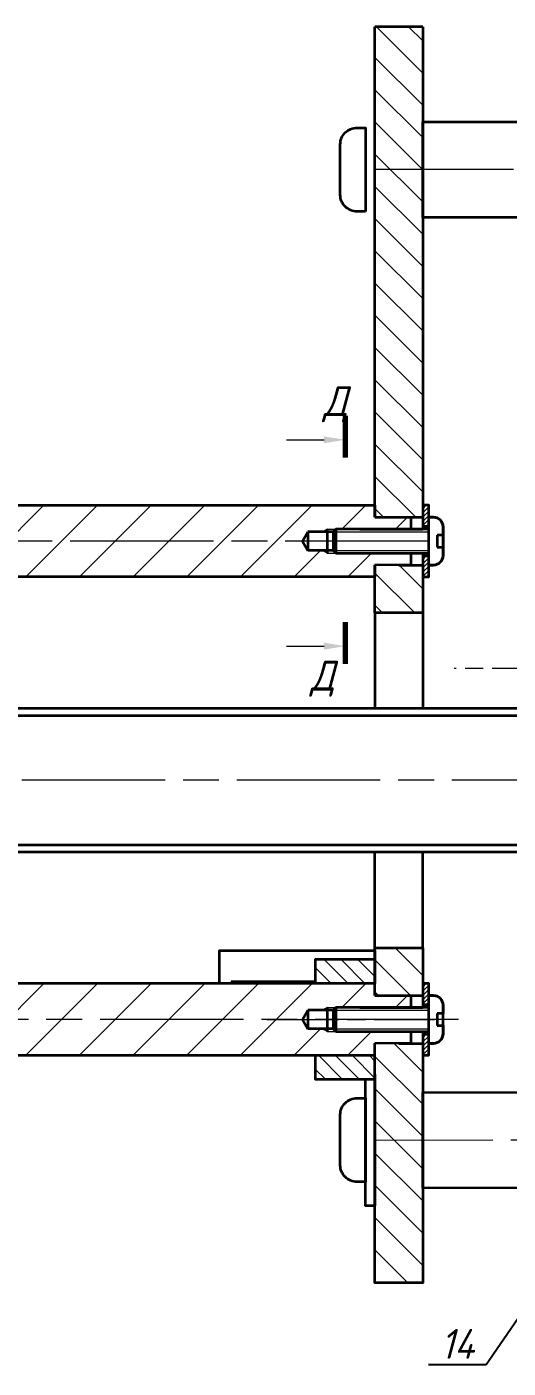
# Model space of a CAD drawing. Header units: millimetres. Extents: x -1043 to 2000, y -675 to 1302.
# Drawn here: x 408.8 to 489.3, y -454.7 to -230.5 of the extents above; entities that cross this region are included whole.
import ezdxf
from ezdxf import colors
from ezdxf.entities.mleader import LeaderData, LeaderLine
from ezdxf.math import Vec2, Vec3

# ---------------------------------------------------------------- set-up
doc = ezdxf.new("R2010")
doc.units = ezdxf.units.MM
doc.linetypes.add('AM_ISO08W050', pattern=[18, 12, -1.5, 3, -1.5])
doc.linetypes.add('AM_ISO08W050x2', pattern=[9, 6, -0.75, 1.5, -0.75])
doc.layers.get('0').update_dxf_attribs({"lineweight": 80})
for name, color, linetype, lineweight in [('AM_0', 7, 'Continuous', 35), ('AM_4', 3, 'Continuous', 15), ('AM_5', 3, 'Continuous', 15), ('AM_7', 4, 'AM_ISO08W050', 15), ('AM_8', 1, 'Continuous', 15), ('основные', 7, 'Continuous', 35), ('оч жирные', 7, 'Continuous', 70)]:
    doc.layers.add(name, color=color, linetype=linetype, lineweight=lineweight)
doc.styles.get("Standard").update_dxf_attribs({"font": 'geniso.shx', "oblique": 15})
pattern_1 = [(315, (-294.718, 1469.2134), (0.7071068, 0.7071068), [])]
pattern_2 = [(45, (-156.80394, -149.65452), (-0.1767767, 0.1767767), [])]
pattern_3 = [(45, (-156.80394, -109.66498), (-0.1767767, 0.1767767), [])]

# ---------------------------------------------------------------- blocks, each defined once
blk = doc.blocks.new('GENZOON8270P5')
at = {"layer": 'AM_8'}
h = blk.add_hatch(dxfattribs=at)
h.set_pattern_fill('ANSI31', color=256, scale=0.6, angle=270, style=0)
h.set_pattern_definition([(315, (-294.718, 1469.2134), (1.3470384, 1.3470384), [])])
h.paths.add_polyline_path([(51.63, 15.66), (51.63, 21.24), (51.63, 21.53), (51.63, 24.53), (51.63, 25.55), (51.63, 28.93), (51.63, 33.53), (47.63, 33.53), (47.63, 15.66), (47.85, 15.88), (47.85, 15.66)])
h.paths.add_polyline_path([(51.63, 52.53), (51.63, 63.53), (47.63, 63.53), (47.63, 52.53)])
h.paths.add_polyline_path([(51.63, 12.53), (51.63, 14.09), (47.85, 14.09), (47.85, 13.88), (47.63, 14.09), (47.63, 12.53)])
h.paths.add_polyline_path([(51.63, -41.47), (51.63, -21.76), (51.63, -16.26), (51.63, -14.82), (47.85, -14.82), (47.63, -14.61), (47.63, -20.19), (47.63, -41.47)])
h.paths.add_polyline_path([(51.63, -12.82), (51.63, -11.47), (47.63, -11.47), (47.63, -13.04), (47.85, -12.82)])
h.paths.add_polyline_path([(4.02, -41.47), (4.02, -29.58), (0.02, -29.58), (0.02, -35.04), (0.02, -41.47)])
h.paths.add_polyline_path([(4.02, -29.58), (4.02, -22.46), (4.02, -21.46), (2.02, -21.46), (0.02, -21.46), (0.02, -29.58)])
h.paths.add_polyline_path([(4.02, -17.46), (4.02, -16.46), (4.02, -13.47), (0.02, -13.47), (0.02, -17.46), (2.02, -17.46)])
h.paths.add_polyline_path([(4.02, 14.53), (4.02, 18.53), (2.02, 18.53), (0.02, 18.53), (0.02, 14.53)])
h.paths.add_polyline_path([(2.02, 22.53), (4.02, 22.53), (4.02, 23.53), (4.02, 51.59), (0.02, 51.59), (0.02, 46.09), (0.02, 22.53)])
h.paths.add_polyline_path([(4.02, 51.59), (4.02, 63.53), (0.02, 63.53), (0.02, 51.59)])
h = blk.add_hatch(dxfattribs=at)
h.set_pattern_fill('ANSI31', color=256, style=0)
h.set_pattern_definition([(45, (-156.804, -149.6545), (-2.245064, 2.245064), [])])
edge = h.paths.add_edge_path()
edge.add_line((-110.3, 20.53), (-113.96, 20.53))
edge.add_line((-113.96, 20.53), (-114.41, 19.75))
edge.add_line((-114.41, 19.75), (-115.61, 19.75))
edge.add_line((-115.61, 19.75), (-116.01, 19.53))
edge.add_line((-116.01, 19.53), (-116.74, 19.53))
edge.add_line((-116.74, 19.53), (-116.74, 19.53))
edge.add_line((-116.74, 19.53), (-123.01, 19.53))
edge.add_line((-123.01, 19.53), (-123.01, 18.53))
edge.add_line((-123.01, 18.53), (-122.01, 18.53))
edge.add_line((-122.01, 18.53), (-120.01, 18.53))
edge.add_line((-120.01, 18.53), (-120.01, 17.54))
edge.add_line((-120.01, 17.54), (-110.82, 17.54))
edge.add_arc((-119.22, 20.53), 8.92, 340.3927, 360)
edge = h.paths.add_edge_path()
edge.add_line((-110.82, 23.53), (-120.01, 23.53))
edge.add_line((-120.01, 23.53), (-120.01, 22.52))
edge.add_line((-120.01, 22.52), (-123.01, 22.53))
edge.add_line((-123.01, 22.53), (-123.01, 21.53))
edge.add_line((-123.01, 21.53), (-116.74, 21.53))
edge.add_line((-116.74, 21.53), (-116.01, 21.53))
edge.add_line((-116.01, 21.53), (-115.61, 21.31))
edge.add_line((-115.61, 21.31), (-114.41, 21.31))
edge.add_line((-114.41, 21.31), (-113.96, 20.53))
edge.add_line((-113.96, 20.53), (-110.3, 20.53))
edge.add_arc((-119.22, 20.53), 8.92, 360, 379.6314)
edge = h.paths.add_edge_path()
edge.add_line((0.02, 23.53), (-110.82, 23.53))
edge.add_arc((-119.22, 20.53), 8.92, 0, 19.6314, ccw=False)
edge.add_line((-110.3, 20.53), (-6.03, 20.53))
edge.add_line((-6.03, 20.53), (-5.58, 21.31))
edge.add_line((-5.58, 21.31), (-4.38, 21.31))
edge.add_line((-4.38, 21.31), (-3.98, 21.53))
edge.add_line((-3.98, 21.53), (-3.25, 21.53))
edge.add_line((-3.25, 21.53), (-3.25, 21.53))
edge.add_line((-3.25, 21.53), (3.02, 21.53))
edge.add_line((3.02, 21.53), (3.02, 22.52))
edge.add_line((3.02, 22.52), (0.02, 22.53))
edge.add_line((0.02, 22.53), (0.02, 23.53))
edge = h.paths.add_edge_path()
edge.add_line((3.02, 19.53), (-3.25, 19.53))
edge.add_line((-3.25, 19.53), (-3.98, 19.53))
edge.add_line((-3.98, 19.53), (-4.38, 19.75))
edge.add_line((-4.38, 19.75), (-5.58, 19.75))
edge.add_line((-5.58, 19.75), (-6.03, 20.53))
edge.add_line((-6.03, 20.53), (-110.3, 20.53))
edge.add_arc((-119.22, 20.53), 8.92, -19.6308, 0, ccw=False)
edge.add_line((-110.82, 17.53), (0.02, 17.53))
edge.add_line((0.02, 17.53), (0.02, 18.53))
edge.add_line((0.02, 18.53), (3.02, 18.53))
edge.add_line((3.02, 18.53), (3.02, 19.53))
h = blk.add_hatch(dxfattribs=at)
h.set_pattern_fill('_U', color=256, scale=0.25, angle=45, style=0, pattern_type=0)
h.set_pattern_definition(pattern_3)
h.paths.add_polyline_path([(4.02, 23.53), (4.02, 22.53), (4.02, 21.77), (4.52, 21.77), (4.52, 23.53)])
h = blk.add_hatch(dxfattribs=at)
h.set_pattern_fill('_U', color=256, scale=0.25, angle=45, style=0, pattern_type=0)
h.set_pattern_definition(pattern_3)
h.paths.add_polyline_path([(4.02, 19.29), (4.02, 18.53), (4.02, 17.53), (4.52, 17.53), (4.52, 19.29)])
h = blk.add_hatch(dxfattribs=at)
h.set_pattern_fill('_U', color=256, angle=315, style=0, pattern_type=0)
h.set_pattern_definition(pattern_1)
h.paths.add_polyline_path([(0.02, -14.46), (-4.98, -14.46), (-4.98, -16.46), (0.02, -16.46)])
h = blk.add_hatch(dxfattribs=at)
h.set_pattern_fill('ANSI31', color=256, style=0)
h.set_pattern_definition([(45, (-156.804, -189.644), (-2.245064, 2.245064), [])])
edge = h.paths.add_edge_path()
edge.add_line((-110.3, -19.46), (-113.96, -19.46))
edge.add_line((-113.96, -19.46), (-114.41, -20.24))
edge.add_line((-114.41, -20.24), (-115.61, -20.24))
edge.add_line((-115.61, -20.24), (-116.01, -20.46))
edge.add_line((-116.01, -20.46), (-116.74, -20.46))
edge.add_line((-116.74, -20.46), (-116.74, -20.46))
edge.add_line((-116.74, -20.46), (-123.01, -20.46))
edge.add_line((-123.01, -20.46), (-123.01, -21.46))
edge.add_line((-123.01, -21.46), (-122.01, -21.46))
edge.add_line((-122.01, -21.46), (-120.01, -21.46))
edge.add_line((-120.01, -21.46), (-120.01, -22.45))
edge.add_line((-120.01, -22.45), (-110.82, -22.45))
edge.add_arc((-119.22, -19.46), 8.92, 340.3927, 360)
edge = h.paths.add_edge_path()
edge.add_line((-110.82, -16.46), (-120.01, -16.46))
edge.add_line((-120.01, -16.46), (-120.01, -17.47))
edge.add_line((-120.01, -17.47), (-123.51, -17.46))
edge.add_line((-123.51, -17.46), (-123.51, -18.46))
edge.add_line((-123.51, -18.46), (-116.74, -18.46))
edge.add_line((-116.74, -18.46), (-116.01, -18.46))
edge.add_line((-116.01, -18.46), (-115.61, -18.68))
edge.add_line((-115.61, -18.68), (-114.41, -18.68))
edge.add_line((-114.41, -18.68), (-113.96, -19.46))
edge.add_line((-113.96, -19.46), (-110.3, -19.46))
edge.add_arc((-119.22, -19.46), 8.92, 360, 379.6314)
edge = h.paths.add_edge_path()
edge.add_line((0.02, -16.46), (-110.82, -16.46))
edge.add_arc((-119.22, -19.46), 8.92, 0, 19.6314, ccw=False)
edge.add_line((-110.3, -19.46), (-6.03, -19.46))
edge.add_line((-6.03, -19.46), (-5.58, -18.68))
edge.add_line((-5.58, -18.68), (-4.38, -18.68))
edge.add_line((-4.38, -18.68), (-3.98, -18.46))
edge.add_line((-3.98, -18.46), (-3.25, -18.46))
edge.add_line((-3.25, -18.46), (-3.25, -18.46))
edge.add_line((-3.25, -18.46), (3.02, -18.46))
edge.add_line((3.02, -18.46), (3.02, -17.47))
edge.add_line((3.02, -17.47), (0.02, -17.46))
edge.add_line((0.02, -17.46), (0.02, -16.46))
edge = h.paths.add_edge_path()
edge.add_line((3.02, -20.46), (-3.25, -20.46))
edge.add_line((-3.25, -20.46), (-3.98, -20.46))
edge.add_line((-3.98, -20.46), (-4.38, -20.24))
edge.add_line((-4.38, -20.24), (-5.58, -20.24))
edge.add_line((-5.58, -20.24), (-6.03, -19.46))
edge.add_line((-6.03, -19.46), (-110.3, -19.46))
edge.add_arc((-119.22, -19.46), 8.92, -19.6308, 0, ccw=False)
edge.add_line((-110.82, -22.46), (0.02, -22.45))
edge.add_line((0.02, -22.45), (0.02, -21.46))
edge.add_line((0.02, -21.46), (3.02, -21.46))
edge.add_line((3.02, -21.46), (3.02, -20.46))
h = blk.add_hatch(dxfattribs=at)
h.set_pattern_fill('_U', color=256, scale=0.25, angle=45, style=0, pattern_type=0)
h.set_pattern_definition(pattern_2)
h.paths.add_polyline_path([(4.02, -16.46), (4.02, -17.46), (4.02, -18.22), (4.52, -18.22), (4.52, -16.46)])
h = blk.add_hatch(dxfattribs=at)
h.set_pattern_fill('_U', color=256, scale=0.25, angle=45, style=0, pattern_type=0)
h.set_pattern_definition(pattern_2)
h.paths.add_polyline_path([(4.02, -20.7), (4.02, -21.46), (4.02, -22.46), (4.52, -22.46), (4.52, -20.7)])
h = blk.add_hatch(dxfattribs=at)
h.set_pattern_fill('_U', color=256, angle=315, style=0, pattern_type=0)
h.set_pattern_definition(pattern_1)
h.paths.add_polyline_path([(-4.98, -24.46), (0.02, -24.46), (0.02, -22.46), (-4.98, -22.46)])
at = {"layer": 'AM_0'}
for p, q in [((-6.03, 20.53), (-5.58, 21.31)), ((-3.48, 21.31), (-5.58, 21.31)), ((-5.58, 21.31), (-5.58, 19.75)), ((-3.98, 21.53), (-3.98, 19.53)), ((-6.03, 20.53), (-5.58, 19.75)), ((-3.48, 19.75), (-5.58, 19.75)), ((-6.03, -19.46), (-5.58, -18.68)), ((-3.48, -18.68), (-5.58, -18.68)), ((-5.58, -18.68), (-5.58, -20.24)), ((-3.98, -18.46), (-3.98, -20.46)), ((-6.03, -19.46), (-5.58, -20.24)), ((-3.48, -20.24), (-5.58, -20.24))]:
    blk.add_line(p, q, dxfattribs=at)
at = {"layer": 'AM_4'}
for p, q in [((-3.98, 21.53), (-4.38, 21.31)), ((-3.98, 21.53), (-3.25, 21.53)), ((-3.48, 21.31), (4.52, 21.31)), ((-3.98, 19.53), (-4.38, 19.75)), ((-3.98, 19.53), (-3.25, 19.53)), ((-3.48, 19.75), (4.52, 19.75)), ((-3.98, -18.46), (-4.38, -18.68)), ((-3.98, -18.46), (-3.25, -18.46)), ((-3.48, -18.68), (4.52, -18.68)), ((-3.98, -20.46), (-4.38, -20.24)), ((-3.98, -20.46), (-3.25, -20.46)), ((-3.48, -20.24), (4.52, -20.24))]:
    blk.add_line(p, q, dxfattribs=at)
at = {"layer": 'AM_7'}
for p, q in [((47.63, 51.59), (0.02, 51.59)), ((4.52, 20.53), (-125.51, 20.53)), ((72.47, 0.53), (-130.6, 0.54)), ((7.02, -19.46), (-127.01, -19.46)), ((27.88, -29.54), (0.02, -29.58))]:
    blk.add_line(p, q, dxfattribs=at)
at = {"layer": 'AM_7', "linetype": 'AM_ISO08W050x2'}
for p, q in [((24.83, 9.89), (6.64, 9.89)), ((-9.03, -19.46), (5.02, -19.46))]:
    blk.add_line(p, q, dxfattribs=at)
at = {"layer": 'основные'}
for p, q in [((4.02, 63.53), (0.02, 63.53)), ((2.02, 22.53), (4.02, 22.53)), ((-3.25, 21.53), (-3.48, 21.31)), ((-3.48, 21.31), (-3.48, 19.75)), ((-3.25, 21.53), (-3.25, 19.53)), ((4.52, 21.53), (-3.25, 21.53)), ((-1.25, 21.53), (4.02, 21.53)), ((4.02, 21.77), (4.52, 21.77)), ((5.72, 21.03), (5.22, 21.03)), ((5.22, 21.03), (5.22, 20.03)), ((-3.48, 19.75), (-3.25, 19.53)), ((-3.25, 19.53), (4.52, 19.53)), ((4.02, 19.29), (4.52, 19.29)), ((5.22, 20.03), (5.72, 20.03)), ((2.02, 18.53), (4.02, 18.53)), ((0.02, 14.53), (0.02, 6.53)), ((4.02, 14.53), (4.02, 6.53)), ((23.88, 5.91), (-120.01, 5.92)), ((39.38, 6.53), (-119.01, 6.54)), ((-120.01, -4.85), (23.88, -4.86)), ((24.95, -5.47), (-118.97, -5.46)), ((0.02, -13.47), (0.02, -5.47)), ((4.02, -13.47), (4.02, -5.47)), ((-4.98, -16.33), (-12, -16.33)), ((-12, -16.33), (-12, -16.46)), ((0.02, -16.59), (0.02, -16.33)), ((2.02, -17.46), (4.02, -17.46)), ((-3.25, -18.46), (-3.48, -18.68)), ((-3.48, -18.68), (-3.48, -20.24)), ((-3.25, -18.46), (-3.25, -20.46)), ((4.52, -18.46), (-3.25, -18.46)), ((-1.25, -18.46), (4.02, -18.46)), ((4.02, -18.22), (4.52, -18.22)), ((5.72, -18.96), (5.22, -18.96)), ((5.22, -18.96), (5.22, -19.96)), ((5.22, -19.96), (5.72, -19.96)), ((-3.48, -20.24), (-3.25, -20.46)), ((-3.25, -20.46), (4.52, -20.46)), ((4.02, -20.7), (4.52, -20.7)), ((2.02, -21.46), (4.02, -21.46)), ((4.02, -41.47), (0.02, -41.47))]:
    blk.add_line(p, q, dxfattribs=at)
for points in [[(0.02, 22.53), (0.02, 63.53)], [(4.02, 63.53), (4.02, 21.53)], [(34.13, 47.59), (4.02, 47.59), (4.02, 55.59), (47.61, 55.59), (47.61, 47.59), (44.63, 47.59)], [(-120.01, 22.52), (-120.01, 23.53), (0.02, 23.53), (0.02, 22.53)], [(0.02, 22.53), (0.02, 22.53), (3.02, 22.53), (3.02, 21.53)], [(4.02, 19.53), (4.02, 17.53), (4.52, 17.53), (4.52, 23.53), (4.02, 23.53), (4.02, 21.53)], [(4.02, 19.53), (4.02, 14.53), (0.02, 14.53), (0.02, 18.53)], [(3.02, 19.53), (3.02, 18.53), (0.02, 18.54), (0.02, 18.54)], [(0.02, 18.53), (0.02, 17.53), (-120.01, 17.53), (-120.01, 18.53)], [(-12.98, -16.46), (-12.98, -13.69), (0.02, -13.69), (0.02, -16.46)], [(0.02, -17.46), (0.02, -14.46), (-4.98, -14.46), (-4.98, -16.46)], [(0.02, -17.46), (0.02, -13.47), (4.02, -13.47), (4.02, -16.46)], [(0.02, -17.46), (0.02, -16.46), (-120.01, -16.46), (-120.01, -17.46)], [(4.02, -20.46), (4.02, -22.46), (4.52, -22.46), (4.52, -16.46), (4.02, -16.46), (4.02, -18.46)], [(0.02, -17.46), (0.02, -17.46), (3.02, -17.46), (3.02, -18.46)], [(3.02, -20.46), (3.02, -21.46), (0.02, -21.45), (0.02, -21.45)], [(-120.01, -21.46), (-120.01, -22.46), (0.02, -22.46), (0.02, -21.46)], [(-4.98, -22.46), (-4.98, -24.46), (0.02, -24.46), (0.02, -21.46)], [(4.02, -22.46), (4.02, -41.47), (0.02, -41.47), (0.02, -21.46)], [(0.02, -24.04), (0.02, -35.04), (-0.78, -35.04), (-0.78, -24.46)], [(28.88, -33.54), (4.02, -33.58), (4.02, -25.58), (28.88, -25.54)]]:
    blk.add_lwpolyline(points, dxfattribs=at)
for points in [[(-0.78, 48.09), (-1.48, 48.09, -0.414214), (-2.88, 49.49), (-2.88, 53.69, -0.414214), (-1.48, 55.09), (-0.78, 55.09)], [(-0.78, -33.04), (-1.48, -33.04, -0.414214), (-2.88, -31.64), (-2.88, -27.44, -0.414214), (-1.48, -26.04), (-0.78, -26.04)]]:
    blk.add_lwpolyline(points, format="xyb", close=True, dxfattribs=at)
for points in [[(5.72, 20.03), (5.72, 19.33, -0.414214), (4.92, 18.53), (4.52, 18.53), (4.52, 22.53), (4.92, 22.53, -0.414214), (5.72, 21.73), (5.72, 20.03)], [(5.72, 21.03), (5.72, 21.73, 0.414214), (4.92, 22.53), (4.52, 22.53)], [(4.52, 22.53), (4.92, 22.53, -0.414214), (5.72, 21.73), (5.72, 21.03)], [(4.52, 18.53), (4.92, 18.53, 0.414214), (5.72, 19.33), (5.72, 21.03)], [(5.72, 20.03), (5.72, 19.33, -0.414214), (4.92, 18.53), (4.52, 18.53)], [(5.72, -18.96), (5.72, -18.26, 0.414214), (4.92, -17.46), (4.52, -17.46)], [(4.52, -17.46), (4.92, -17.46, -0.414214), (5.72, -18.26), (5.72, -18.96)], [(4.52, -21.46), (4.92, -21.46, 0.414214), (5.72, -20.66), (5.72, -18.96)], [(5.72, -19.96), (5.72, -20.66, -0.414214), (4.92, -21.46), (4.52, -21.46)]]:
    blk.add_lwpolyline(points, format="xyb", dxfattribs=at)
blk = doc.blocks.new('_DotSmall')
at = {"color": 0, "linetype": 'ByBlock', "const_width": 0.5}
blk.add_lwpolyline([(-0.0625, 0, 1), (0.0625, 0, 1)], format="xyb", close=True, dxfattribs=at)

msp = doc.modelspace()

# ---------------------------------------------------------------- linework, layer by layer
at = {"layer": 'AM_5'}
for p, q in [((452.213, -299.519), (458.532, -299.519)), ((452.213, -334.017), (458.532, -334.017))]:
    msp.add_line(p, q, dxfattribs=at)
at = {"layer": 'AM_5', "linetype": 'Continuous'}
for points in [[(458.532, -300.102), (458.532, -298.936), (462.032, -299.519)], [(458.532, -334.601), (458.532, -333.434), (462.032, -334.017)]]:
    msp.add_trace(points, dxfattribs=at)
at = {"layer": 'оч жирные'}
for p, q in [((462.032, -295.489), (462.032, -302.489)), ((462.032, -329.987), (462.032, -336.987))]:
    msp.add_line(p, q, dxfattribs=at)

# ---------------------------------------------------------------- block references
at = {"layer": 'AM_0', "xscale": 2, "yscale": 2, "zscale": 2}
msp.add_blockref('GENZOON8270P5', (466.995, -357.514), dxfattribs=at)

# ---------------------------------------------------------------- texts
at = {"layer": 'основные', "char_height": 5, "attachment_point": 1}
for insert in [(458.397, -290.558), (456.25, -336.445)]:
    msp.add_mtext('Д', dxfattribs=dict(at, insert=insert))

# ---------------------------------------------------------------- leaders
at = {"layer": 'AM_4'}
ml = msp.add_multileader_mtext('Standard', dxfattribs=at)
ml.set_content('14', color=256)
ml.set_leader_properties()
ml.set_arrow_properties(name='DOTSMALL')
ml.build(insert=Vec2(0, 0))
ml.multileader.update_dxf_attribs({"text_left_attachment_type": 6, "text_right_attachment_type": 6, "dogleg_length": 0, "arrow_head_size": 5})
ctx = ml.context
ctx.base_point, ctx.char_height, ctx.arrow_head_size, ctx.plane_origin = Vec3(477.311, -454.186), 5, 5, Vec3(522.638, -400.452)
ctx.left_attachment, ctx.right_attachment, ctx.text_align_type = 6, 6, 2
notes = []
notes.append((ctx, [(0, (1, 1, 0), (485.641, -454.186), (-1, 0), 0, [(0, [(522.638, -400.452)], 0, [])])]))
ctx.mtext.insert, ctx.mtext.alignment, ctx.mtext.flow_direction = Vec3(483.641, -448.186), 3, 5
for ctx, leaders in notes:
    for number, flags, end, landing, length, lines in leaders:
        leader = LeaderData()
        leader.index, (leader.has_last_leader_line, leader.has_dogleg_vector, leader.attachment_direction) = number, flags
        leader.last_leader_point, leader.dogleg_vector, leader.dogleg_length = Vec3(end), Vec3(landing), length
        for number, points, colour, breaks in lines:
            line = LeaderLine()
            line.index, line.vertices, line.color, line.breaks = number, Vec3.list(points), colors.encode_raw_color(colour), breaks
            leader.lines.append(line)
        ctx.leaders.append(leader)

doc.saveas('drawing.dxf')
